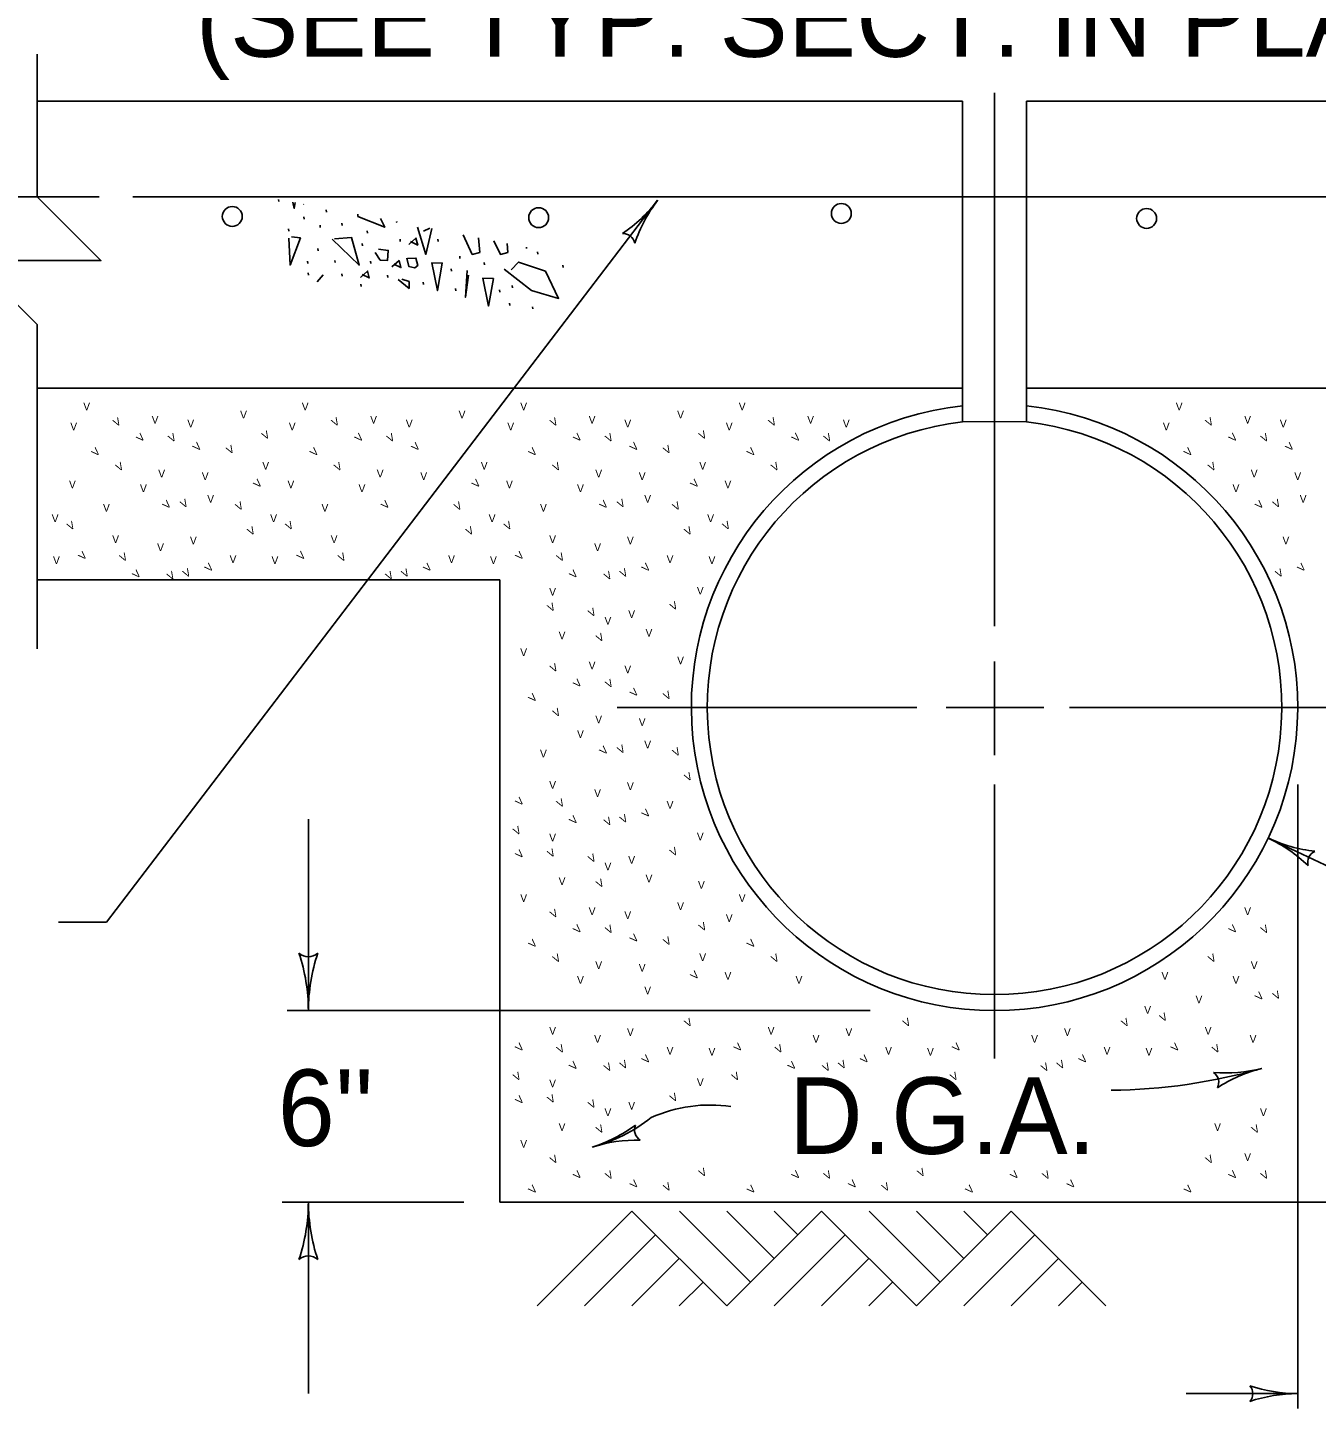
# Model space of a CAD drawing. Extents: x 1007 to 1035.5, y 1000.5 to 1021.5.
# Drawn here: x 1027.717 to 1031.083, y 1006.024 to 1009.629 of the extents above; entities that cross this region are included whole.
import ezdxf

# ---------------------------------------------------------------- set-up
doc = ezdxf.new("R2010")
doc.units = 0
for name, color, linetype in [('Level 1', 7, 'Continuous'), ('Level 2', 7, 'Continuous'), ('Level 5', 7, 'Continuous')]:
    doc.layers.add(name, color=color, linetype=linetype)

msp = doc.modelspace()

# ---------------------------------------------------------------- linework, layer by layer
at = {"layer": 'Level 1'}
for p, q in [((1030.2423, 1008.6039), (1030.2423, 1009.4589)), ((1030.159, 1009.4373), (1027.7422, 1009.4373)), ((1030.159, 1009.4373), (1030.159, 1008.5993)), ((1030.2423, 1009.0206), (1030.2423, 1009.4373)), ((1030.3257, 1009.4373), (1032.7423, 1009.4373)), ((1030.3257, 1009.4373), (1030.3257, 1008.5991)), ((1027.9233, 1007.2936), (1029.3626, 1009.1782)), ((1027.9922, 1009.1873), (1032.4923, 1009.1873)), ((1028.3728, 1009.1804), (1028.3735, 1009.1748)), ((1028.439, 1009.1681), (1028.438, 1009.1673)), ((1028.4388, 1009.1349), (1028.4395, 1009.1289)), ((1028.4973, 1009.1533), (1028.4982, 1009.1473)), ((1028.3985, 1009.1038), (1028.3992, 1009.0978)), ((1028.481, 1009.1129), (1028.4817, 1009.1069)), ((1028.5377, 1009.1184), (1028.5385, 1009.1124)), ((1028.6037, 1009.0983), (1028.6045, 1009.0923)), ((1028.681, 1009.1226), (1028.6815, 1009.1198)), ((1028.768, 1009.1054), (1028.7515, 1009.0973)), ((1028.5908, 1009.0653), (1028.5917, 1009.0593)), ((1028.6898, 1009.0763), (1028.6905, 1009.0703)), ((1028.7888, 1009.0763), (1028.7895, 1009.0703)), ((1028.4755, 1009.0524), (1028.4762, 1009.0464)), ((1028.8457, 1009.0323), (1028.8463, 1009.0263)), ((1029.02, 1009.0556), (1029.0205, 1009.0519)), ((1029.049, 1009.0433), (1029.0498, 1009.0373)), ((1028.448, 1009.0194), (1028.4487, 1009.0134)), ((1028.4498, 1008.9883), (1028.4505, 1008.9823)), ((1028.5193, 1009.0213), (1028.5202, 1009.0153)), ((1028.5377, 1008.9864), (1028.5385, 1008.9804)), ((1028.6128, 1009.0194), (1028.6137, 1009.0134)), ((1028.8237, 1008.9993), (1028.8243, 1008.9933)), ((1028.9097, 1009.0158), (1028.9105, 1009.0098)), ((1029.115, 1009.0084), (1029.1157, 1009.0024)), ((1028.4895, 1008.9838), (1028.4738, 1008.9651)), ((1028.5872, 1008.9589), (1028.588, 1008.9529)), ((1028.6568, 1008.9828), (1028.6577, 1008.9768)), ((1028.7503, 1008.9644), (1028.751, 1008.9584)), ((1028.983, 1008.9553), (1028.9838, 1008.9493)), ((1028.8347, 1008.9479), (1028.8353, 1008.9419)), ((1028.95, 1008.9443), (1028.9508, 1008.9383)), ((1028.9757, 1008.9094), (1028.9765, 1008.9034)), ((1029.0362, 1008.9003), (1029.037, 1008.8943)), ((1030.159, 1008.6873), (1027.7422, 1008.6873)), ((1032.7423, 1008.6873), (1030.3257, 1008.6873)), ((1030.159, 1008.5993), (1030.3257, 1008.6003)), ((1030.2423, 1008.6039), (1030.2423, 1008.0663)), ((1028.9505, 1008.1873), (1027.7422, 1008.1873)), ((1028.9505, 1008.1873), (1028.9505, 1006.5623)), ((1030.2423, 1007.9741), (1030.2423, 1007.7289)), ((1029.2573, 1007.8539), (1030.0392, 1007.8539)), ((1030.1158, 1007.8539), (1030.3712, 1007.8539)), ((1030.2423, 1007.8539), (1030.2423, 1007.8539)), ((1030.4377, 1007.8539), (1031.2908, 1007.8539)), ((1030.2423, 1007.6523), (1030.2423, 1006.9369)), ((1031.034, 1007.6523), (1031.034, 1006.0236)), ((1032.2845, 1006.8863), (1030.9568, 1007.5129)), ((1027.7983, 1007.2936), (1027.9233, 1007.2936)), ((1029.9178, 1007.0623), (1028.3953, 1007.0623)), ((1028.8562, 1006.5623), (1028.3817, 1006.5623)), ((1028.9505, 1006.5623), (1031.534, 1006.5623)), ((1029.048, 1006.2911), (1029.2955, 1006.5386)), ((1029.2955, 1006.5386), (1029.543, 1006.2911)), ((1029.4193, 1006.5386), (1029.6048, 1006.3529)), ((1029.543, 1006.2911), (1029.7905, 1006.5386)), ((1029.543, 1006.5386), (1029.6667, 1006.4148)), ((1029.6667, 1006.5386), (1029.7287, 1006.4766)), ((1029.7905, 1006.5386), (1030.0382, 1006.2911)), ((1029.9145, 1006.5386), (1030.1, 1006.3529)), ((1030.0382, 1006.2911), (1030.2857, 1006.5386)), ((1030.0382, 1006.5386), (1030.1618, 1006.4148)), ((1030.1618, 1006.5386), (1030.2237, 1006.4766)), ((1030.2857, 1006.5386), (1030.5332, 1006.2911)), ((1029.1718, 1006.2911), (1029.3573, 1006.4766)), ((1029.6668, 1006.2911), (1029.8525, 1006.4766)), ((1030.1618, 1006.2911), (1030.3475, 1006.4766)), ((1029.2955, 1006.2911), (1029.4192, 1006.4148)), ((1029.7905, 1006.2911), (1029.9143, 1006.4148)), ((1030.2855, 1006.2911), (1030.4093, 1006.4148)), ((1029.4192, 1006.2911), (1029.4812, 1006.3529)), ((1029.9143, 1006.2911), (1029.9762, 1006.3529)), ((1030.4093, 1006.2911), (1030.4712, 1006.3529))]:
    msp.add_line(p, q, dxfattribs=at)
for points in [[(1027.7422, 1008.0073), (1027.7422, 1008.8539), (1027.5755, 1009.0206), (1027.9088, 1009.0206), (1027.7422, 1009.1873), (1027.7422, 1009.5601)], [(1028.4102, 1009.1734), (1028.4137, 1009.1569), (1028.4163, 1009.1723)], [(1028.5793, 1009.1418), (1028.5798, 1009.1361), (1028.65, 1009.1078), (1028.6393, 1009.1306)], [(1028.7358, 1009.1084), (1028.7575, 1009.0368), (1028.773, 1009.1044)], [(1028.3998, 1009.0793), (1028.4028, 1009.0091), (1028.4297, 1009.0801), (1028.4065, 1009.0831)], [(1028.5125, 1009.0763), (1028.5835, 1009.0091), (1028.5633, 1009.0808), (1028.5185, 1009.0771)], [(1028.7173, 1009.0703), (1028.736, 1009.0613), (1028.7315, 1009.0793), (1028.7128, 1009.0628)], [(1028.8545, 1009.0883), (1028.8785, 1009.0368), (1028.898, 1009.0419), (1028.8948, 1009.0803)], [(1028.9352, 1009.0723), (1028.9518, 1009.0368), (1028.9712, 1009.0419), (1028.9693, 1009.0656)], [(1028.6253, 1009.0419), (1028.638, 1009.0218), (1028.6575, 1009.0211), (1028.659, 1009.0473), (1028.6335, 1009.0509)], [(1028.7075, 1009.0271), (1028.7127, 1009.0054), (1028.7283, 1009.0016), (1028.7367, 1009.0076), (1028.7313, 1009.0271), (1028.709, 1009.0263)], [(1028.591, 1008.9841), (1028.6097, 1008.9753), (1028.6052, 1008.9931), (1028.5865, 1008.9766)], [(1028.6733, 1009.0116), (1028.692, 1009.0026), (1028.6875, 1009.0206), (1028.6688, 1009.0041)], [(1028.7725, 1009.0149), (1028.7875, 1008.9424), (1028.8002, 1009.0141), (1028.7718, 1009.0149)], [(1028.8652, 1008.9949), (1028.8607, 1008.9248), (1028.8688, 1008.9829)], [(1028.9622, 1008.9979), (1029.0332, 1008.9426), (1029.104, 1008.9218), (1029.0697, 1008.9928), (1028.9988, 1009.0166), (1028.9802, 1008.9964)], [(1028.6852, 1008.9711), (1028.7135, 1008.9479), (1028.7135, 1008.9658), (1028.6948, 1008.9726)], [(1028.9063, 1008.9746), (1028.9212, 1008.9021), (1028.9338, 1008.9738), (1028.9055, 1008.9746)]]:
    msp.add_lwpolyline(points, dxfattribs=at)
for centre in [(1029.8422, 1009.1437), (1028.2518, 1009.136), (1029.0518, 1009.1328), (1030.6394, 1009.1308)]:
    msp.add_circle(centre, 0.026, dxfattribs=at)
for centre, radius, start, end in [((1029.0519, 1009.4154), 0.3909, 303.9783, 322.625), ((1029.6733, 1008.9409), 0.3909, 142.6311, 161.2999), ((1029.6733, 1008.9409), 0.3909, 142.6189, 142.6311), ((1029.2723, 1009.06), 0.0313, 11.4057, 93.5224), ((1030.2423, 1007.3539), 1.3333, 90.0014, 90.0157), ((1030.2423, 1007.8539), 0.7917, 96.0431, 83.9575), ((1030.2423, 1007.8539), 0.75, 96.3817, 83.6183), ((1031.1236, 1007.8665), 0.3909, 244.7216, 244.7338), ((1031.1236, 1007.8665), 0.3909, 244.7338, 263.4026), ((1030.7899, 1007.1594), 0.3909, 46.081, 64.7277), ((1031.0912, 1007.4494), 0.0313, 113.5084, 195.6251), ((1030.5319, 1008.3431), 1.4889, 270.5741, 285.9271), ((1030.8444, 1007.2903), 0.3909, 265.5829, 284.2296), ((1030.7964, 1006.8748), 0.0313, 333.0103, 55.127), ((1031.0366, 1006.5324), 0.3909, 104.2357, 122.9045), ((1031.0366, 1006.5324), 0.3909, 104.2235, 104.2357), ((1029.4985, 1006.4443), 0.3714, 81.3862, 114.2506), ((1029.086, 1007.1103), 0.418, 284.6628, 308.4425), ((1029.0736, 1007.0785), 0.3909, 287.6109, 306.2796), ((1029.3335, 1006.7509), 0.0313, 156.3855, 238.5022), ((1029.3101, 1006.3333), 0.3909, 88.958, 107.6048), ((1029.0736, 1007.0785), 0.3909, 287.5986, 287.6109), ((1030.8853, 1006.0623), 0.0313, 318.7746, 40.8913), ((1031.034, 1006.4532), 0.3909, 251.3472, 269.9939), ((1031.034, 1005.6713), 0.3909, 90, 108.6688), ((1031.034, 1005.6713), 0.3909, 89.9878, 90)]:
    msp.add_arc(centre, radius, start, end, dxfattribs=at)
at = {"layer": 'Level 5'}
for p, q in [((1027.9042, 1009.1873), (1027.2113, 1009.1873)), ((1028.4505, 1007.0623), (1028.4505, 1007.5623)), ((1028.4505, 1006.5623), (1028.4505, 1006.0623)), ((1031.034, 1006.0623), (1030.7427, 1006.0623))]:
    msp.add_line(p, q, dxfattribs=at)
for centre, radius, start, end in [((1029.8777, 1009.4373), 0.2813, 359.9878, 0), ((1029.6902, 1009.4373), 0.4688, 359.9878, 0), ((1028.4506, 1007.2405), 0.0375, 228.7746, 310.8913), ((1027.9818, 1007.0623), 0.4687, 0, 18.6688), ((1028.9193, 1007.0623), 0.4687, 161.3472, 179.9939), ((1027.9818, 1007.0623), 0.4687, 359.9878, 0), ((1027.9818, 1006.5623), 0.4687, 341.3472, 359.9939), ((1028.9193, 1006.5623), 0.4687, 179.9878, 180), ((1028.9193, 1006.5623), 0.4687, 180, 198.6688), ((1028.4505, 1006.384), 0.0375, 48.7746, 130.8913)]:
    msp.add_arc(centre, radius, start, end, dxfattribs=at)

# ---------------------------------------------------------------- texts
at = {"layer": 'Level 1'}
for s, p in [('(SEE TYP. SECT. IN PLANS)', (1028.1568, 1009.5528)), ("6''", (1028.3707, 1006.7085)), ('D.G.A.', (1029.705, 1006.6881))]:
    msp.add_text(s, height=0.2, dxfattribs=at).set_placement(p)
at = {"layer": 'Level 2'}
for p in [(1027.8627, 1008.6298), (1028.2723, 1008.6085), (1028.4333, 1008.6298), (1028.8429, 1008.6085), (1029.0038, 1008.6298), (1029.4135, 1008.6085), (1029.5744, 1008.6298), (1030.7156, 1008.6298), (1027.8288, 1008.5776), (1028.0413, 1008.5953), (1028.1344, 1008.5851), (1028.3994, 1008.5776), (1028.6119, 1008.5953), (1028.705, 1008.5851), (1028.97, 1008.5776), (1029.1825, 1008.5953), (1029.2756, 1008.5851), (1029.5406, 1008.5776), (1029.7531, 1008.5953), (1029.8462, 1008.5851), (1030.6818, 1008.5776), (1030.8943, 1008.5953), (1030.9873, 1008.5851), (1028.3302, 1008.4751), (1028.9008, 1008.4751), (1029.4713, 1008.4751), (1027.8254, 1008.4264), (1028.0585, 1008.4545), (1028.1722, 1008.4477), (1028.396, 1008.4264), (1028.6291, 1008.4545), (1028.7428, 1008.4477), (1028.9666, 1008.4264), (1029.1997, 1008.4545), (1029.3133, 1008.4477), (1029.5372, 1008.4264), (1030.9114, 1008.4545), (1031.0251, 1008.4477), (1028.0109, 1008.4161), (1028.5815, 1008.4161), (1029.1521, 1008.4161), (1030.8638, 1008.4161), (1027.9143, 1008.3652), (1028.1864, 1008.3886), (1028.4848, 1008.3652), (1029.0554, 1008.3652), (1029.3276, 1008.3886), (1031.0393, 1008.3886), (1027.7803, 1008.3377), (1028.3508, 1008.3377), (1028.9214, 1008.3377), (1029.492, 1008.3377), (1027.9383, 1008.2833), (1028.5088, 1008.2833), (1029.0794, 1008.2833), (1028.0556, 1008.2621), (1028.1413, 1008.2799), (1029.1968, 1008.2621), (1029.2824, 1008.2799), (1030.9942, 1008.2799), (1027.7837, 1008.2283), (1028.2448, 1008.2312), (1028.3543, 1008.2283), (1028.8154, 1008.2312), (1028.9248, 1008.2283), (1029.386, 1008.2312), (1029.4954, 1008.2283), (1029.0794, 1008.1459), (1029.465, 1008.1488), (1029.2238, 1008.0703), (1029.2858, 1008.0875), (1029.104, 1008.0319), (1029.331, 1008.0388), (1029.0038, 1007.9879), (1029.4135, 1007.9667), (1029.1825, 1007.9535), (1029.2756, 1007.9433), (1029.1997, 1007.8127), (1029.3133, 1007.8058), (1029.1521, 1007.7743), (1029.3276, 1007.7468), (1029.0554, 1007.7233), (1029.0794, 1007.6415), (1029.2824, 1007.6381), (1029.1968, 1007.6203), (1029.386, 1007.5893), (1029.0794, 1007.5041), (1029.465, 1007.5069), (1029.2238, 1007.4285), (1029.2858, 1007.4457), (1029.104, 1007.3901), (1029.331, 1007.397), (1029.4679, 1007.3804), (1029.0038, 1007.3461), (1029.5744, 1007.3461), (1029.1825, 1007.3117), (1029.4135, 1007.3248), (1030.8943, 1007.3117), (1029.2756, 1007.3014), (1029.5406, 1007.2939), (1029.1997, 1007.1708), (1029.3133, 1007.164), (1029.4713, 1007.1914), (1030.9114, 1007.1708), (1029.1521, 1007.1324), (1029.5372, 1007.1428), (1029.7227, 1007.1324), (1030.6783, 1007.1428), (1030.8638, 1007.1324), (1029.3276, 1007.1049), (1030.7672, 1007.0815), (1030.6332, 1007.054), (1029.0794, 1006.9997), (1029.2824, 1006.9963), (1029.65, 1006.9997), (1029.853, 1006.9963), (1030.4236, 1006.9963), (1030.7912, 1006.9997), (1029.1968, 1006.9784), (1029.386, 1006.9475), (1029.7673, 1006.9784), (1029.9566, 1006.9475), (1030.3379, 1006.9784), (1030.5272, 1006.9475), (1030.9085, 1006.9784), (1029.4954, 1006.9447), (1030.066, 1006.9447), (1030.6366, 1006.9447), (1029.0794, 1006.8623), (1029.465, 1006.8651), (1029.2858, 1006.8038), (1029.2238, 1006.7867), (1030.9355, 1006.7867), (1029.104, 1006.7483), (1030.8158, 1006.7483), (1029.0038, 1006.7043), (1030.8943, 1006.6698)]:
    msp.add_text('V', height=0.02, dxfattribs=at).set_placement(p)
for rotation, p in [(29.9221, (1027.948, 1008.586)), (29.9221, (1028.5186, 1008.586)), (29.9221, (1029.0892, 1008.586)), (29.9221, (1029.6598, 1008.586)), (29.9221, (1030.8009, 1008.586)), (45, (1028.0129, 1008.5451)), (29.9221, (1028.0923, 1008.5448)), (29.9221, (1028.3365, 1008.5517)), (45, (1028.5835, 1008.5451)), (29.9221, (1028.6629, 1008.5448)), (45, (1029.1541, 1008.5451)), (29.9221, (1029.2335, 1008.5448)), (29.9221, (1029.4777, 1008.5517)), (45, (1029.7247, 1008.5451)), (29.9221, (1029.8041, 1008.5448)), (45, (1030.8658, 1008.5451)), (29.9221, (1030.9453, 1008.5448)), (45, (1027.8962, 1008.5073)), (45, (1028.161, 1008.521)), (29.9221, (1028.2438, 1008.5139)), (45, (1028.4668, 1008.5073)), (45, (1028.7316, 1008.521)), (45, (1029.0373, 1008.5073)), (45, (1029.3022, 1008.521)), (29.9221, (1029.3849, 1008.5139)), (45, (1029.6079, 1008.5073)), (45, (1030.7491, 1008.5073)), (45, (1031.0139, 1008.521)), (29.9221, (1027.9549, 1008.4693)), (29.9221, (1028.5255, 1008.4693)), (29.9221, (1029.0961, 1008.4693)), (29.9221, (1029.6667, 1008.4693)), (29.9221, (1030.8078, 1008.4693)), (45, (1028.319, 1008.4248)), (45, (1028.8896, 1008.4248)), (45, (1029.4602, 1008.4248)), (45, (1028.0817, 1008.3698)), (29.9221, (1028.1235, 1008.3731)), (29.9221, (1028.2678, 1008.3662)), (45, (1028.6523, 1008.3698)), (29.9221, (1028.8384, 1008.3662)), (45, (1029.2228, 1008.3698)), (29.9221, (1029.2647, 1008.3731)), (29.9221, (1029.409, 1008.3662)), (45, (1030.9346, 1008.3698)), (29.9221, (1030.9764, 1008.3731)), (29.9221, (1027.8278, 1008.3153)), (29.9221, (1028.3984, 1008.3153)), (29.9221, (1028.969, 1008.3153)), (29.9221, (1029.5396, 1008.3153)), (29.9221, (1028.2988, 1008.3015)), (29.9221, (1028.8693, 1008.3015)), (29.9221, (1029.4399, 1008.3015)), (45, (1027.8618, 1008.2365)), (29.9221, (1027.9653, 1008.2328)), (45, (1028.1919, 1008.2056)), (45, (1028.4324, 1008.2365)), (29.9221, (1028.5358, 1008.2328)), (45, (1028.7625, 1008.2056)), (45, (1029.003, 1008.2365)), (29.9221, (1029.1064, 1008.2328)), (45, (1029.3331, 1008.2056)), (45, (1031.0448, 1008.2056)), (45, (1028.0027, 1008.1883)), (29.9221, (1028.0889, 1008.1847)), (29.9221, (1028.1304, 1008.1916)), (29.9221, (1028.6595, 1008.1847)), (29.9221, (1028.701, 1008.1916)), (45, (1029.1438, 1008.1883)), (29.9221, (1029.2301, 1008.1847)), (29.9221, (1029.2716, 1008.1916)), (29.9221, (1030.9833, 1008.1916)), (29.9221, (1029.0823, 1008.1023)), (29.9221, (1029.4021, 1008.1057)), (29.9221, (1029.1888, 1008.0885)), (29.9221, (1029.2094, 1008.0233)), (29.9221, (1029.0892, 1007.9442)), (45, (1029.1541, 1007.9033)), (29.9221, (1029.2335, 1007.903)), (45, (1029.3022, 1007.8792)), (45, (1029.0373, 1007.8654)), (29.9221, (1029.3849, 1007.8721)), (29.9221, (1029.0961, 1007.8274)), (45, (1029.2228, 1007.728)), (29.9221, (1029.2647, 1007.7313)), (29.9221, (1029.409, 1007.7243)), (29.9221, (1029.4399, 1007.6597)), (45, (1029.003, 1007.5947)), (29.9221, (1029.1064, 1007.5909)), (45, (1029.3331, 1007.5638)), (29.9221, (1028.993, 1007.5188)), (45, (1029.1438, 1007.5465)), (29.9221, (1029.2301, 1007.5428)), (29.9221, (1029.2716, 1007.5498)), (45, (1029.003, 1007.4573)), (29.9221, (1029.0823, 1007.4604)), (29.9221, (1029.1888, 1007.4467)), (29.9221, (1029.4021, 1007.4638)), (29.9221, (1029.2094, 1007.3814)), (29.9221, (1029.0892, 1007.3023)), (29.9221, (1029.4777, 1007.268)), (45, (1029.1541, 1007.2614)), (29.9221, (1029.2335, 1007.2612)), (45, (1029.3022, 1007.2373)), (29.9221, (1029.3849, 1007.2303)), (45, (1030.8658, 1007.2614)), (29.9221, (1030.9453, 1007.2612)), (45, (1029.0373, 1007.2236)), (45, (1029.6079, 1007.2236)), (29.9221, (1029.0961, 1007.1856)), (29.9221, (1029.6667, 1007.1856)), (29.9221, (1030.8078, 1007.1856)), (45, (1029.4602, 1007.1412)), (45, (1030.9346, 1007.0862)), (29.9221, (1030.9764, 1007.0894)), (29.9221, (1029.4399, 1007.0178)), (29.9221, (1030.0105, 1007.0178)), (29.9221, (1030.5811, 1007.0178)), (29.9221, (1030.6808, 1007.0316)), (45, (1029.003, 1006.9528)), (29.9221, (1029.1064, 1006.9491)), (45, (1029.5736, 1006.9528)), (29.9221, (1029.677, 1006.9491)), (45, (1030.1442, 1006.9528)), (45, (1030.7148, 1006.9528)), (29.9221, (1030.8182, 1006.9491)), (45, (1029.1438, 1006.9047)), (29.9221, (1029.2716, 1006.9079)), (45, (1029.3331, 1006.9219)), (45, (1029.7144, 1006.9047)), (29.9221, (1029.8422, 1006.9079)), (45, (1029.9037, 1006.9219)), (29.9221, (1030.4128, 1006.9079)), (45, (1030.4743, 1006.9219)), (29.9221, (1028.993, 1006.877)), (29.9221, (1029.2301, 1006.901)), (29.9221, (1029.5636, 1006.877)), (29.9221, (1029.8007, 1006.901)), (29.9221, (1030.1342, 1006.877)), (29.9221, (1030.3713, 1006.901)), (45, (1029.003, 1006.8154)), (29.9221, (1029.0823, 1006.8186)), (29.9221, (1029.1888, 1006.8048)), (29.9221, (1029.4021, 1006.822)), (29.9221, (1029.2094, 1006.7396)), (29.9221, (1030.9212, 1006.7396)), (29.9221, (1029.0892, 1006.6605)), (29.9221, (1030.8009, 1006.6605)), (45, (1029.1541, 1006.6196)), (29.9221, (1029.2335, 1006.6193)), (29.9221, (1029.4777, 1006.6262)), (45, (1029.7247, 1006.6196)), (29.9221, (1029.8041, 1006.6193)), (29.9221, (1030.0483, 1006.6262)), (45, (1030.2953, 1006.6196)), (29.9221, (1030.3747, 1006.6193)), (45, (1030.8658, 1006.6196)), (29.9221, (1030.9453, 1006.6193)), (45, (1029.0373, 1006.5818)), (45, (1029.3022, 1006.5955)), (29.9221, (1029.3849, 1006.5884)), (45, (1029.6079, 1006.5818)), (45, (1029.8728, 1006.5955)), (29.9221, (1029.9555, 1006.5884)), (45, (1030.1785, 1006.5818)), (45, (1030.4433, 1006.5955)), (45, (1030.7491, 1006.5818))]:
    msp.add_text('V', height=0.02, rotation=rotation, dxfattribs=at).set_placement(p)

doc.saveas('drawing.dxf')
